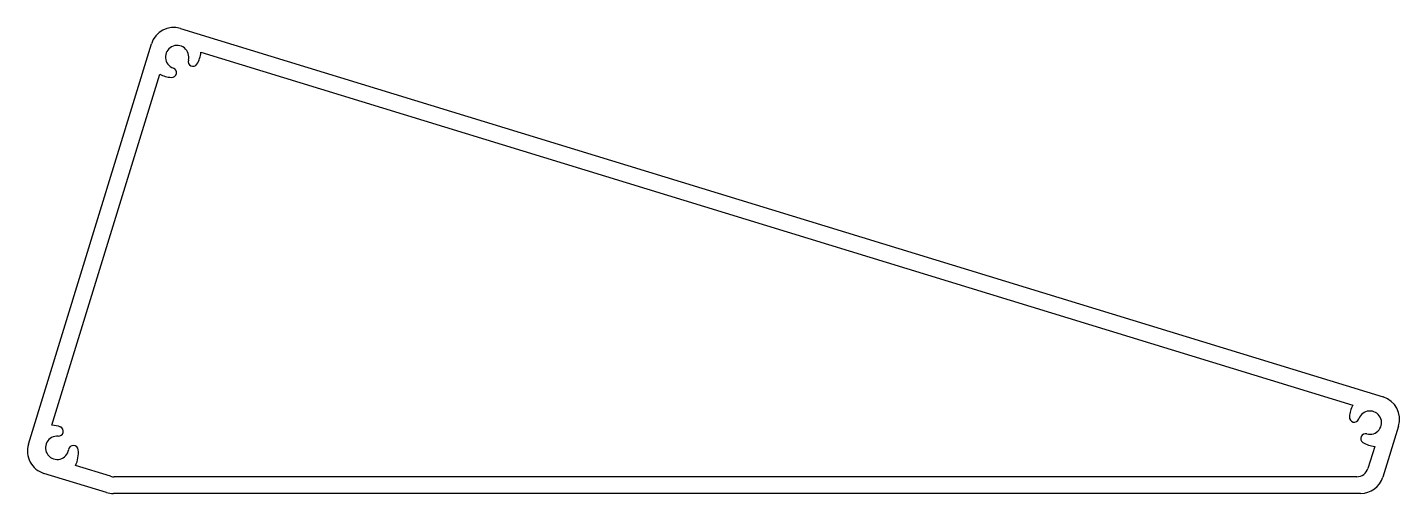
# Model space of a CAD drawing. Extents: x -73 to 114, y 0 to 63.
import ezdxf

# ---------------------------------------------------------------- set-up
doc = ezdxf.new("R2010")
doc.units = 0
doc.layers.get('0').update_dxf_attribs({"linetype": 'CONTINUOUS'})

msp = doc.modelspace()

# ---------------------------------------------------------------- linework, layer by layer
at = {"color": 7}
for p, q in [((-51.92, 63.09), (111.99, 12.81)), ((-72.65, 6.35), (-55.89, 60.99)), ((-49.15, 59.85), (107.87, 11.68)), ((-69.46, 8.96), (-54.76, 56.87)), ((114.09, 8.85), (111.95, 1.87)), ((110.85, 6.07), (109.92, 3.04)), ((-62.02, -0.23), (-70.54, 2.39)), ((-61.45, 1.99), (-66.25, 3.46)), ((108.4, 1.92), (-60.98, 1.92)), ((108.92, -0.37), (-61.08, -0.37))]:
    msp.add_line(p, q, dxfattribs=at)
for centre, radius, start, end in [((-52.85, 60.06), 3.17, 72.9459, 162.9459), ((-52.39, 59.19), 1.59, 117.9459, 251.214), ((-52.39, 59.19), 1.59, 344.6779, 117.9459), ((-52.94, 60.21), 3.81, 328.5326, 354.5285), ((-50.23, 58.59), 0.652, 164.6779, 325.8827), ((-52.94, 60.21), 3.81, 241.3633, 266.2632), ((-53.11, 57.07), 0.652, 263.6132, 71.2139), ((111.21, 9.86), 3.81, 151.3633, 176.2632), ((111.06, 9.78), 3.17, 342.9459, 72.9459), ((108.06, 10.03), 0.652, 173.6132, 341.2139), ((110.19, 9.31), 1.59, 27.9459, 161.214), ((110.19, 9.31), 1.59, 254.6779, 27.9459), ((-69.66, 5.16), 3.81, 68.8629, 87.0138), ((-68.55, 8.12), 0.652, 265.0082, 66.2129), ((109.59, 7.15), 0.652, 74.6779, 235.8827), ((-69.61, 5.42), 3.17, 162.9459, 252.9459), ((-68.74, 5.88), 1.59, 85.0081, 218.2761), ((-68.74, 5.88), 1.59, 218.2761, 351.5442), ((-66.53, 5.55), 0.652, 3.9435, 171.5441), ((111.21, 9.86), 3.81, 238.5326, 264.5285), ((-69.65, 5.16), 3.81, 333.4193, 6.5934), ((-60.98, 3.51), 1.59, 252.9459, 270), ((108.4, 3.51), 1.59, 270, 342.9459), ((108.92, 2.81), 3.17, 270, 342.9459), ((-61.08, 2.81), 3.17, 252.9459, 270)]:
    msp.add_arc(centre, radius, start, end, dxfattribs=at)

doc.saveas('drawing.dxf')
